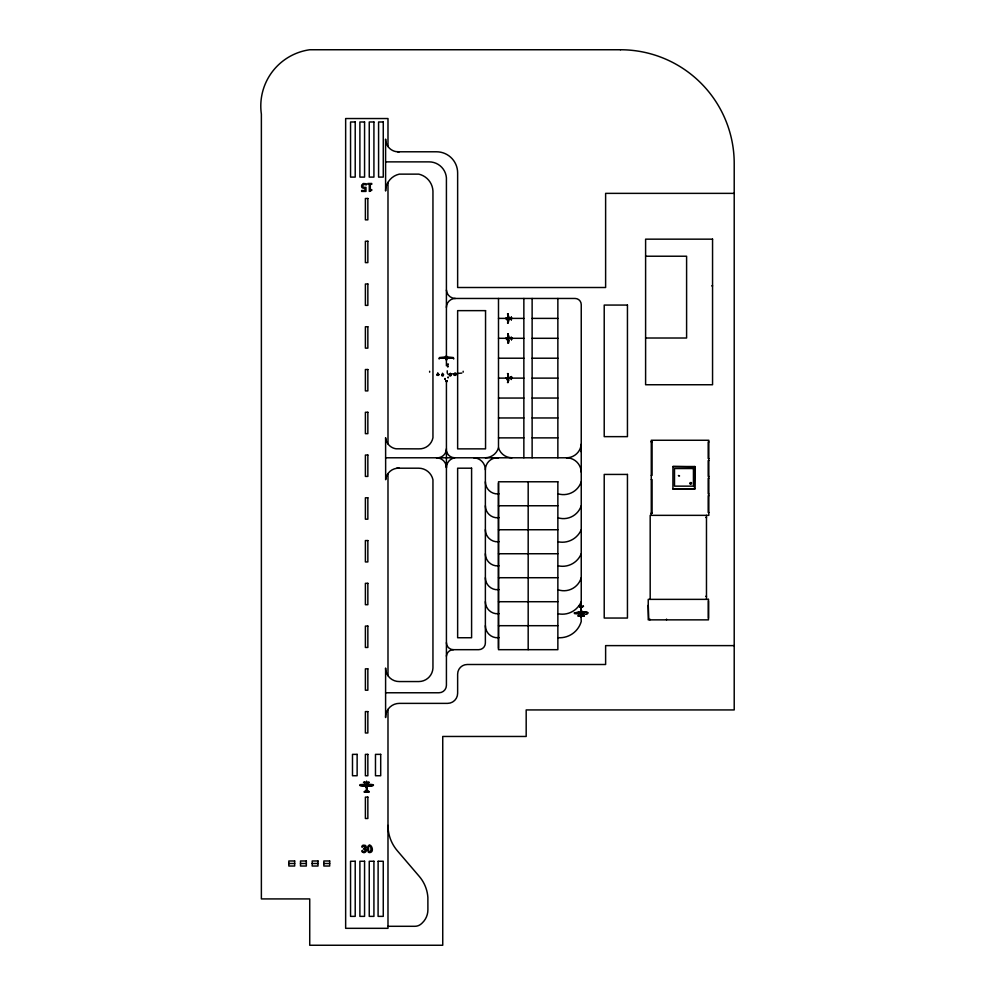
<?xml version="1.0" encoding="UTF-8"?>
<svg xmlns="http://www.w3.org/2000/svg" width="995" height="995" viewBox="0 0 995 995"><rect width="100%" height="100%" fill="white"/><g stroke="black" fill="none" stroke-linecap="round" stroke-linejoin="round"><path stroke-width="1.49" d="M366.695 781.548L366.62 783.301M446.407 358.063L446.407 356.583M508.669 377.702L507.96 373.759L508.619 378.473L508.88 377.801M508.93 318.45L507.972 314.146L508.532 318.45M506.144 377.814L508.495 377.64L507.947 373.759M509.092 338.362L508.134 334.059L508.706 338.225M508.495 316.41L507.972 314.146L508.669 318.077M508.37 337.939L508.122 334.059L508.383 336.322M511.318 379.493L511.057 376.682M511.492 339.718L511.219 336.982L511.492 339.792M511.33 319.88C510.659 317.84 511.405 319.034 511.33 317.069M508.196 322.877C508.321 312.579 509.639 323.201 507.475 322.965M508.196 338.847C508.047 348.287 509.539 339.382 508.457 338.847M507.761 318.35L506.156 318.201M508.047 337.691L507.96 337.666M507.873 377.391L507.91 377.167M506.156 318.748L507.239 318.512M506.318 338.661L507.413 338.424M506.144 378.361L507.226 378.548L507.176 377.739M506.318 338.113L508.084 337.89M448.073 377.839L448.136 376.931L448.073 377.565M366.62 790.963L366.62 787.232L366.533 791.734L364.332 792.02L366.62 790.304L366.62 791.734L366.57 790.527M505.883 318.798L505.883 318.151M506.045 338.71L506.045 338.064M366.036 784.259L366.06 786.112L366.036 784.259L360.003 784.657L359.854 785.441L366.085 786.224M581.727 613.99C581.316 608.617 582.286 617.435 583.269 612.149M579.028 612.149C578.481 613.592 580.694 615.047 580.533 613.156M507.885 319.196L507.438 318.773M507.873 378.809L507.425 378.386M581.142 606.515L581.142 607.945L581.142 606.589M442.8 374.941L442.476 373.212L442.787 374.717M369.046 784.259C378.859 784.806 369.73 786.423 367.155 786.162C366.707 782.107 369.854 786.746 368.573 784.172M580.533 613.318L580.533 612M450.424 374.941L450.349 373.212L450.026 374.941M507.798 319.196L507.91 318.972M507.786 378.809L507.748 378.224M507.351 378.324L507.898 377.503M507.923 338.524L507.599 338.686M506.753 318.798L506.753 318.151M507.363 338.847L506.915 338.064M506.716 318.437L508.209 318.027M506.878 338.35L508.756 337.952L507.923 338.263M507.947 337.865L507.189 338.026L508.035 338.225M507.96 322.803L508.831 318.81M508.184 382.54C507.624 374.854 510.311 380.127 507.462 382.59M508.383 340.464L508.134 342.715L508.656 340.464M507.96 382.416L508.482 380.165M448.024 366.11L447.812 367.08L447.738 366.06M508.358 342.84L507.637 342.889M447.252 373.224L447.24 370.787M581.242 451.817L581.242 450.797M511.318 379.418C511.704 371.968 511.505 381.844 510.858 376.757M578.854 613.716L579.028 612.634L580.607 612.957M364.68 784.533L364.456 785.254L364.332 784.172M364.332 792.02L366.533 791.112M507.86 377.926L508.433 377.739M581.242 606.515L583.443 606.229L581.242 607.137M367.155 786.125L367.205 784.259M446.655 382.005L446.096 381.06M507.375 340.477C506.666 338.835 508.868 338.474 507.4 338.835M581.689 612.771L583.269 612.634C585.844 617.547 592.92 610.246 581.714 612.149M364.73 784.98L364.506 786.112M368.971 784.98L368.747 786.112M506.741 377.764L506.741 378.411M511.38 378.125L511.716 378.287M508.433 378.436L507.86 378.311M368.598 782.344C367.342 782.381 370.401 782.368 368.834 782.344M579.115 615.905L580.048 615.893M447.215 380.936L446.444 381.383L447.178 380.799M672.931 488.993L694.846 488.993L694.846 466.518L672.931 466.518L672.931 488.993L694.846 488.993M694.498 488.669L694.846 466.518M584.276 615.917L583.12 615.905L584.289 615.868M445.063 379.331L444.964 378.51M445.748 380.737L446.382 381.383L445.835 380.786M450.959 374.021L449.529 374.045M511.728 318.674L512.002 318.45M512.313 338.412L511.89 338.188M508.321 318.014L506.977 318.027L507.363 318.711M508.084 337.939L507.525 338.623M581.242 607.721L583.443 606.229M364.394 791.522L366.533 790.826M582.299 615.93L583.082 615.868L582.262 615.868M578.978 615.893L580.035 615.868M450.573 374.617L449.839 374.617M511.728 318.276L509.85 318.412M507.91 377.64L506.716 377.889L507.288 380.115M581.242 607.435L582.311 607.149M507.301 320.539C506.691 318.437 508.905 319.208 506.716 318.512M574.376 612.808L580.533 612.186M508.084 338.835L507.276 338.822L508.482 338.847M508.022 378.548L507.102 378.523L507.773 378.61M507.86 318.698C506.94 319.159 509.067 318.686 507.226 318.935M574.525 613.119L578.729 612.149M512.039 378.125L511.99 378.075M447.912 374.294L461.804 373.088M507.363 338.835L507.985 338.81M578.008 615.868L578.866 615.905L578.045 615.93M399.281 151.787L395.811 151.588A12.686 12.686 0 0 1 388.485 147.185L387.465 145.767A12.686 12.686 0 0 1 385.6 139.126L385.6 191.003A17.437 17.437 0 0 1 387.391 183.466L388.361 181.762A17.437 17.437 0 0 1 399.281 174.137L418.783 174.137A18.283 18.283 0 0 1 432.949 191.003L432.949 437.75A13.781 13.781 0 0 1 418.783 448.869L396.022 448.795A12.363 12.363 0 0 1 388.921 445.063L387.876 443.807A12.363 12.363 0 0 1 385.6 437.75L385.662 479.714A12.873 12.873 0 0 1 387.304 474.64L388.299 473.147A12.873 12.873 0 0 1 399.281 468.197M397.415 151.787L436.519 151.787A21.119 21.119 0 0 1 457.638 172.919L457.638 287.505L605.619 287.505L605.619 193.366L734.211 193.366M385.6 161.874L429.156 161.874A17.313 17.313 0 0 1 446.419 177.869L446.407 365.874M645.606 256.225L686.6 256.225L686.6 338.014L645.606 338.014M711.761 285.863L712.557 285.863M446.419 290.105A8.955 8.955 0 0 0 455.349 298.463L575.11 298.463A6.144 6.144 0 0 1 581.242 304.607L581.242 610.83M507.475 313.972L508.196 314.072M498.495 318.388L523.855 318.388M532.126 318.388L557.859 318.388M507.637 333.897L508.358 333.984M498.495 338.3L523.855 338.3M532.126 338.3L557.859 338.3M509.502 338.387L512.164 338.375M439.168 358.25L445.362 358.25L445.362 356.956M453.658 358.25L447.464 358.25L447.464 356.956M498.495 358.212L523.855 358.212M532.126 358.212L557.859 358.212M507.462 373.598L508.184 373.635M436.917 374.269L438.832 374.269M453.994 374.269L455.897 374.269M437.029 374.593L438.733 374.58M441.656 374.617L443.571 374.617M449.255 374.617L451.17 374.617M454.093 374.58L455.797 374.593M438.584 374.555L437.178 374.555M441.855 374.904L443.471 374.941M449.354 374.941L451.058 374.941M437.178 375.165L438.633 375.165M454.242 375.165L455.698 375.165M437.265 375.351L438.484 375.351M454.342 375.351L455.561 375.351M441.917 375.525L443.372 375.525M449.504 375.525L450.959 375.525M442.004 375.712L443.223 375.712M449.603 375.712L450.822 375.712M498.495 378.125L523.855 378.125M532.126 378.125L557.859 378.125M498.495 398.05L523.855 398.05M532.126 398.05L557.859 398.05M498.495 417.962L523.855 417.962M532.126 417.962L557.859 417.962M498.495 437.875L523.855 437.875M532.126 437.875L557.859 437.875M651.277 441.743L652.061 441.743L652.061 475.361L651.277 475.361M651.277 441.879L652.061 441.855M708.826 441.954L708.191 441.954L708.191 458.508L708.826 458.508M385.6 457.787L566.503 457.787A14.776 14.776 0 0 0 581.242 444.143M708.826 460.598L708.191 460.598L708.191 476.344L708.826 476.344M694.498 466.879L672.931 466.518M396.794 468.197L418.783 468.197A14.626 14.626 0 0 1 432.949 479.714L432.949 668.055A14.179 14.179 0 0 1 418.783 681.55L399.281 681.55A13.495 13.495 0 0 1 388.436 676.326L387.441 674.859A13.495 13.495 0 0 1 385.6 668.055L385.6 717.544A13.731 13.731 0 0 1 387.291 710.505L388.274 708.962A13.731 13.731 0 0 1 399.281 703.378L447.551 703.378A10.087 10.087 0 0 0 457.638 693.291L457.638 674.112A9.614 9.614 0 0 1 467.252 664.498L605.619 664.498L605.619 645.618L734.211 645.618M708.826 478.222L708.191 478.222L708.191 493.906L708.826 493.906M651.277 479.59L652.061 479.59L652.061 513.296M498.495 483.197L498.495 648.33M498.98 493.856L495.572 493.794A12.127 12.127 0 0 1 485.373 481.816M708.826 495.746L708.191 495.746L708.191 512.437L708.826 512.437M498.495 505.758L557.859 505.758M651.277 513.109L652.061 513.109M651.277 513.296L652.061 513.121M705.828 517.45L706.475 517.45M498.98 517.698L495.572 517.674A12.027 12.027 0 0 1 485.373 505.783M498.495 529.75L557.859 529.75M498.98 541.728L495.572 541.666A12.102 12.102 0 0 1 485.373 529.713M498.495 553.742L557.859 553.742M498.98 565.844L495.572 565.769A12.139 12.139 0 0 1 485.373 553.78M498.495 577.722L557.859 577.722M498.98 589.637L495.585 589.612A12.002 12.002 0 0 1 485.373 577.747M705.828 596.291L706.475 596.291M708.465 601.005L708.465 618.218M498.495 601.714L557.859 601.714M648.243 605.308L648.79 619.126M498.98 613.704L495.572 613.641A12.127 12.127 0 0 1 485.373 601.676M580.993 615.407L581.242 621.465A22.412 22.412 0 0 1 557.859 637.683M498.495 625.693L557.859 625.693M498.98 637.696L495.572 637.633A12.089 12.089 0 0 1 485.373 625.693M446.419 656.14A7.015 7.015 0 0 1 453.409 649.685L478.694 649.685A6.679 6.679 0 0 0 485.373 643.006L485.373 469.777A12.039 12.039 0 0 1 495.174 457.949L498.495 457.787M385.6 692.769L438.969 692.769A7.438 7.438 0 0 0 446.419 685.319L446.419 382.068M366.085 785.615L364.269 784.98M367.167 785.615L368.747 785.615L368.448 784.259M365.998 787.232L366.247 786.585L366.085 787.232M288.836 863.498L294.669 863.498M300.502 863.498L306.336 863.498M312.181 863.498L318.014 863.498M323.848 863.498L329.681 863.498M387.988 926.295L414.878 926.295A9.564 9.564 0 0 0 421.457 923.683L422.241 922.95A18.097 18.097 0 0 0 427.9 909.791L427.875 897.403A36.255 36.255 0 0 0 419.243 876.359L397.378 850.812A39.066 39.066 0 0 1 387.988 825.415M511.89 338.586L512.313 338.362M509.204 318.126L510.97 318.35L510.286 318.263M509.365 338.039L511.144 338.263L510.447 338.176M509.191 377.739L510.97 377.963L510.273 377.876M581.055 607.721L578.854 606.229L581.055 606.515M366.72 791.734L368.921 792.02L368.859 791.386M581.055 607.137L578.854 606.229M579.986 607.149L581.055 607.435M366.72 790.826L367.789 791.1M366.72 791.112L368.921 792.02M578.729 613.99L574.525 613.592L574.525 612.783M366.72 790.527L368.859 791.522M446.419 450.635L446.481 451.071A8.445 8.445 0 0 0 454.74 457.787A10.062 10.062 0 0 0 446.419 467.7A9.913 9.913 0 0 0 436.469 457.787L438.982 457.688A9.054 9.054 0 0 0 446.419 448.782M444.84 378.597L444.889 379.232M446.668 359.879L446.407 355.663L446.158 359.879L446.22 356.882L439.554 357.541L439.168 359.008M511.33 317.144L511.33 319.805M706.475 515.348L706.475 599.363M666.55 619.126L666.55 619.86M651.277 515.348L651.277 440.263L708.826 440.263L708.826 515.348L650.183 515.348L650.183 599.363M649.922 619.126L649.922 619.86M587.771 612.783L583.567 612.149M581.142 606.216L581.142 617.074M557.859 298.463L557.859 457.787M532.126 298.463L532.126 457.787M528.183 481.779L528.183 649.685M523.855 298.463L523.855 457.787M498.495 298.463L498.495 447.837A14.042 14.042 0 0 1 485.373 457.787M463.172 371.272L463.172 372.18M455.648 374.555L454.305 374.555M455.088 374.356L455.088 372.851L454.777 374.356M453.658 359.008L453.272 357.541L446.606 356.882L446.606 359.817M438.049 374.356L437.738 372.851L437.738 374.356M429.653 371.272L429.653 372.18M387.988 146.489L387.988 118.542L345.651 118.542L345.651 928.323L387.988 928.323L387.988 709.41M387.988 182.421L387.988 443.932M387.988 473.62L387.988 675.667M373.249 785.465L369.046 786.112M366.62 781.174L366.62 792.032M364.195 786.112L360.003 785.465M453.409 649.685A7.002 7.002 0 0 1 446.419 642.683M446.419 307.405A8.93 8.93 0 0 1 455.349 298.463M566.503 457.787A14.738 14.738 0 0 1 581.242 472.14M512.002 457.787A14.129 14.129 0 0 1 498.495 447.837M581.242 481.779A18.743 18.743 0 0 1 557.859 493.769M473.732 457.787A11.99 11.99 0 0 1 485.373 469.777M581.242 577.722A18.059 18.059 0 0 1 557.859 589.712M581.242 601.714A20.584 20.584 0 0 1 557.859 613.704M581.242 553.742A20.136 20.136 0 0 1 557.859 565.732M581.242 529.75A20.609 20.609 0 0 1 557.859 541.74M581.242 505.758A18.694 18.694 0 0 1 557.859 517.761M378.125 861.26L378.088 916.37L383.262 916.37L383.262 861.26L378.125 861.26M583.269 612.995L583.443 614.077L583.269 613.069M448.036 364.63L447.974 363.834L448.048 364.543M505.908 378.15L505.908 378.15M581.142 607.298L581.142 611.017L581.142 607.298M371.322 848.847C367.578 860.401 367.603 837.268 371.322 848.847M367.478 847.653L368.15 851.857A1.965 1.965 0 0 0 369.332 852.578C376.01 852.79 369.916 839.668 367.478 847.653M361.633 185.456L361.633 186.662A1.978 1.978 0 0 0 362.404 187.931L364.966 188.378L364.966 190.493L361.633 190.493L361.633 191.426L365.998 191.426L365.998 187.334L363.374 187.334L362.665 186.015L363.598 184.349L366.322 184.896L366.322 183.764L363.125 183.515L361.633 185.456M365.551 850.327L364.021 851.882A1.318 1.318 0 0 1 362.777 851.086L362.566 850.426L361.732 850.986A2.189 2.189 0 0 0 362.391 852.056C364.755 854.431 368.598 849.755 365.128 848.486L365.575 848.213A1.567 1.567 0 0 0 366.148 846.981L366.085 846.484A1.878 1.878 0 0 0 365.09 845.315L363.175 845.178A2.052 2.052 0 0 0 362.018 846.16L361.745 846.981L362.653 847.143C364.643 843.772 366.085 848.374 363.449 848.996L364.916 849.121L365.551 850.327M678.478 475.647L679.548 475.933L678.528 475.51M370.239 190.916L369.282 191.45L369.282 184.286L367.864 184.286L367.864 183.478L371.744 183.478L371.744 184.286L370.302 184.286L370.302 189.622L371.744 189.622L371.744 190.343L370.239 190.916M364.344 782.344L363.498 782.331L364.456 782.356M580.794 614.885L581.739 615.184L580.869 614.898M364.717 782.381L365.526 782.356L364.717 782.331M620.445 49.75L309.731 49.75A56.839 56.839 0 0 0 261.374 114.151L261.374 898.92L309.731 898.92L309.731 945.25L442.738 945.25L442.738 736.462L526.181 736.462L526.181 709.932L734.211 709.932L734.211 163.516A113.766 113.766 0 0 0 620.445 49.75M355.215 121.987L350.551 121.987L350.551 177.098L355.215 177.098L355.215 121.987M364.568 121.987L359.892 121.987L359.892 177.098L364.568 177.098L364.568 121.987M373.921 121.987L369.244 121.987L369.244 177.098L373.921 177.098L373.921 121.987M383.262 121.987L378.585 121.987L378.585 177.098L383.262 177.098L383.262 121.987M367.851 198.478L365.389 198.478L365.389 219.858L367.851 219.858L367.851 198.478M712.557 239.161L645.606 239.161L645.606 384.742L712.557 384.742L712.557 239.161M367.851 241.238L365.389 241.238L365.389 262.618L367.851 262.618L367.851 241.238M367.851 283.998L365.389 283.998L365.389 305.378L367.851 305.378L367.851 283.998M627.447 305.067L604.214 305.067L604.214 436.643L627.447 436.643L627.447 305.067M485.548 310.639L457.638 310.639L457.638 448.869L485.548 448.869L485.548 310.639M367.851 326.758L365.389 326.758L365.389 348.138L367.851 348.138L367.851 326.758M367.851 369.518L365.389 369.518L365.389 390.898L367.851 390.898L367.851 369.518M367.851 412.278L365.389 412.278L365.389 433.658L367.851 433.658L367.851 412.278M367.851 455.038L365.389 455.038L365.389 476.418L367.851 476.418L367.851 455.038M471.593 468.197L457.638 468.197L457.638 637.745L471.593 637.745L471.593 468.197M693.44 468.533L674.498 468.533L674.498 486.145L693.44 486.145L693.44 468.533M627.447 474.428L604.214 474.428L604.214 618.044L627.447 618.044L627.447 474.428M557.859 481.779L498.495 481.779L498.495 649.685L557.859 649.685L557.859 481.779M691.401 482.625L690.082 482.625L690.082 483.956L691.401 483.956L691.401 482.625M691.152 482.861L690.393 483.632L691.152 482.861M367.851 497.798L365.389 497.798L365.389 519.179L367.851 519.179L367.851 497.798M367.851 540.559L365.389 540.559L365.389 561.939L367.851 561.939L367.851 540.559M367.851 583.319L365.389 583.319L365.389 604.699L367.851 604.699L367.851 583.319M708.465 599.363L648.243 599.363L648.243 619.86L708.465 619.86L708.465 599.363M581.776 611.017L581.528 611.664L581.689 611.017M367.851 626.079L365.389 626.079L365.389 647.459L367.851 647.459L367.851 626.079M367.851 668.839L365.389 668.839L365.389 690.219L367.851 690.219L367.851 668.839M367.851 711.599L365.389 711.599L365.389 732.979L367.851 732.979L367.851 711.599M357.13 754.359L352.491 754.359L352.491 775.739L357.13 775.739L357.13 754.359M367.851 754.359L365.389 754.359L365.389 775.739L367.851 775.739L367.851 754.359M380.699 754.359L375.476 754.359L375.476 775.739L380.699 775.739L380.699 754.359M367.851 797.119L365.389 797.119L365.389 818.499L367.851 818.499L367.851 797.119M294.669 860.986L288.836 860.986L288.836 866.023L294.669 866.023L294.669 860.986M306.336 860.986L300.502 860.986L300.502 866.023L306.336 866.023L306.336 860.986M318.014 860.986L312.181 860.986L312.181 866.023L318.014 866.023L318.014 860.986M329.681 860.986L323.848 860.986L323.848 866.023L329.681 866.023L329.681 860.986M355.215 861.26L350.551 861.26L350.551 916.37L355.215 916.37L355.215 861.26M364.568 861.26L359.892 861.26L359.892 916.37L364.568 916.37L364.568 861.26M373.921 861.26L369.244 861.26L369.244 916.37L373.921 916.37L373.921 861.26"/></g></svg>
